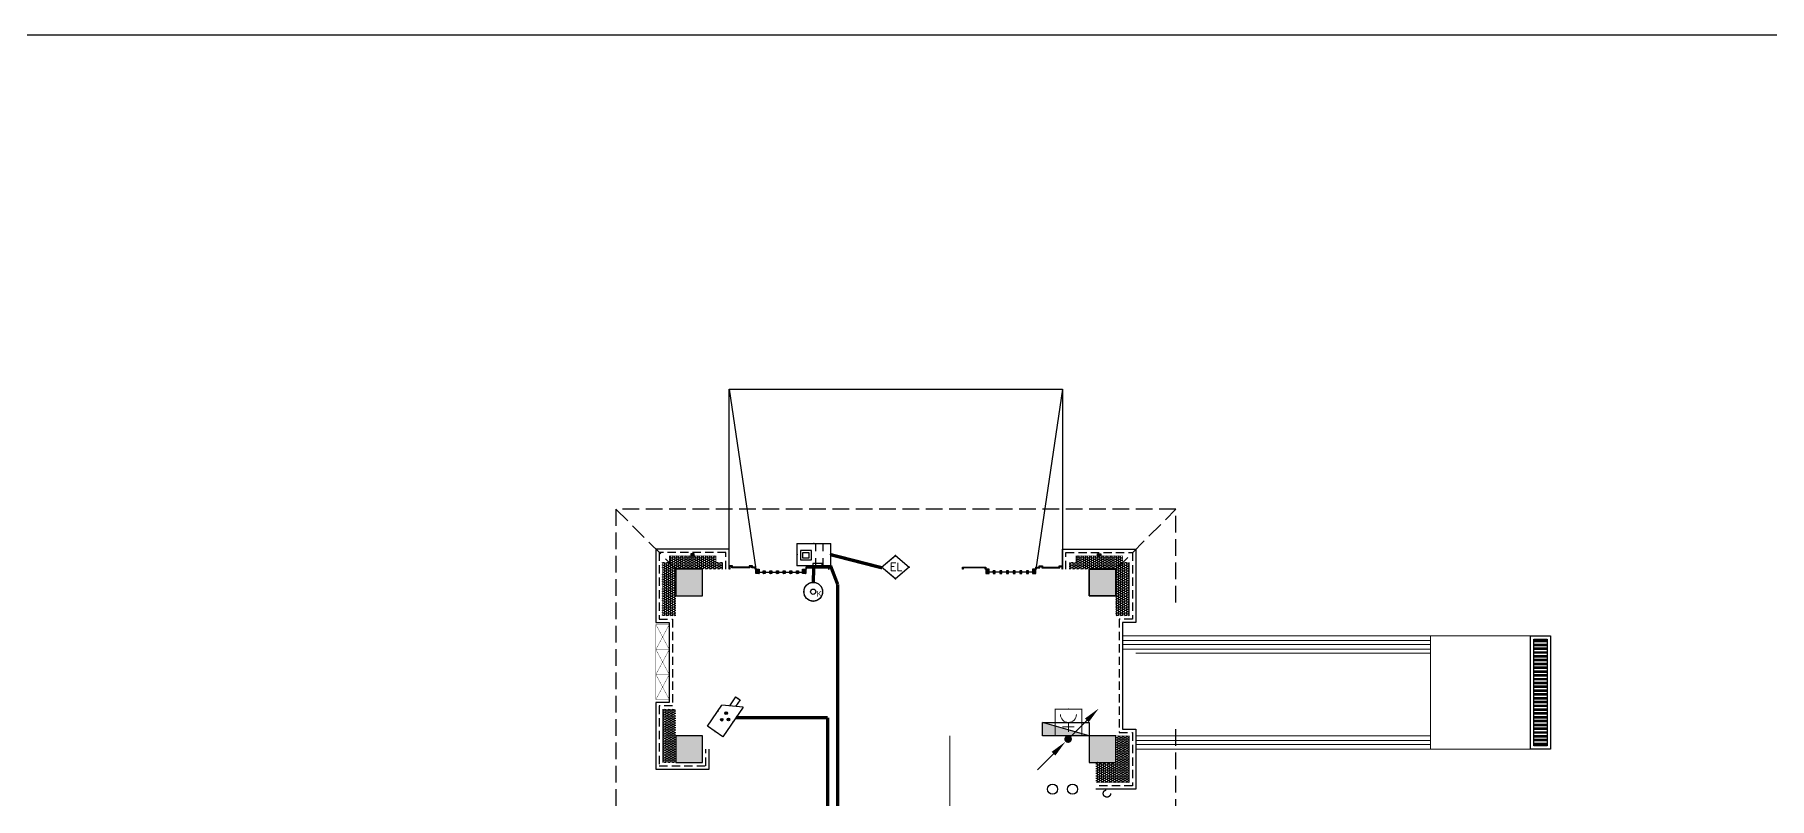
# Model space of a CAD drawing. Extents: x 2803505 to 5851001, y -1372902 to 24339.
# Drawn here: x 3643596 to 3669614, y -908609 to -897154 of the extents above; entities that cross this region are included whole.
import ezdxf
from ezdxf.enums import TextEntityAlignment as Align

# ---------------------------------------------------------------- set-up
doc = ezdxf.new("R2010")
doc.units = 0
doc.header["$LTSCALE"] = 1000
doc.header["$MEASUREMENT"] = 0
doc.linetypes.add('DASH', pattern=[0.35, 0.25, -0.1])
doc.linetypes.add('HIDDEN', pattern=[0.375, 0.25, -0.125])
doc.layers.get('0').update_dxf_attribs({"linetype": 'CONTINUOUS'})
for name, color, linetype in [('!!电气', 1, 'CONTINUOUS'), ('A-EQPM-MECH', 191, 'CONTINUOUS'), ('EQUIP-安防', 3, 'CONTINUOUS'), ('EQUIP_消火栓', 7, 'CONTINUOUS'), ('LWIRE', 4, 'CONTINUOUS'), ('VPIPE-消防', 1, 'TG_X'), ('VPIPE-给水', 3, 'TG_J'), ('VPIPE-雨水', 4, 'DASH'), ('WIRE-安防', 4, 'CONTINUOUS'), ('WIRE-消防', 4, 'CONTINUOUS'), ('修改标示', 212, 'CONTINUOUS'), ('卫生间', 6, 'CONTINUOUS'), ('电气', 6, 'CONTINUOUS'), ('看线', 185, 'CONTINUOUS'), ('立面', 73, 'CONTINUOUS'), ('立面-看线', 251, 'CONTINUOUS'), ('设备', 253, 'CONTINUOUS'), ('铝合金', 144, 'CONTINUOUS')]:
    doc.layers.add(name, color=color, linetype=linetype)
for name, color, linetype, lineweight in [('EQUIP-消防', 3, 'CONTINUOUS', 20), ('PUB_HATCH', 8, 'CONTINUOUS', 9), ('STAIR', 252, 'CONTINUOUS', 20), ('平面-栏杆', 56, 'CONTINUOUS', 15), ('平面-看线', 252, 'CONTINUOUS', 15)]:
    doc.layers.add(name, color=color, linetype=linetype, lineweight=lineweight)
doc.styles.add('_TEL_DIM', font='SIMPLEX', dxfattribs={"width": 0.8, "height": 3.5, "bigfont": 'HZTXT'})
doc.styles.add('SM1', font='realsz.shx', dxfattribs={"width": 0.75, "bigfont": 'realhz.shx'})
doc.styles.get("Standard").update_dxf_attribs({"font": 'gbenor.shx', "bigfont": 'gbcbig.shx'})
doc.styles.add('TG_LINETYPE', font='SIMPLEX', dxfattribs={"width": 0.8, "height": 3, "bigfont": 'HZTXT'})
doc.linetypes.add('TG_J', pattern='A,2,-0.22,["J",TG_LINETYPE,S=0.1,R=0,X=-0.18,Y=-0.15],0', length=2.22)
doc.linetypes.add('TG_X', pattern='A,4,-0.3,["X",TG_LINETYPE,S=0.1,R=0,X=-0.23,Y=-0.15],0', length=4.3)
pattern_1 = [(45, (-879550.0308, -779765.5013), (-2.24506403, 2.24506403), [])]
pattern_2 = [(45, (-879750.0308, -780835.0008), (-2.24506403, 2.24506403), [])]
pattern_3 = [(45, (-691492.517, -939480.5144), (-2.24506403, 2.24506403), [])]
pattern_4 = [(45, (-691392.517, -939480.5153), (-2.24506403, 2.24506403), [])]
pattern_5 = [(45, (-691292.517, -939480.5162), (-2.24506403, 2.24506403), [])]
pattern_6 = [(45, (-691192.517, -939480.517), (-2.24506403, 2.24506403), [])]
pattern_7 = [(45, (-691092.517, -939480.518), (-2.24506403, 2.24506403), [])]
pattern_8 = [(45, (-690992.517, -939480.519), (-2.24506403, 2.24506403), [])]
pattern_9 = [(45, (-691602.5177, -939480.5138), (-2.24506403, 2.24506403), [])]
pattern_10 = [(45, (-690902.5144, -939480.51), (-2.24506403, 2.24506403), [])]
pattern_11 = [(0, (-420517.216, -516416.725), (30.95625, 17.872595), [20.6375, -41.275]), (120, (-420517.216, -516416.725), (-30.9562463, 17.8726014), [20.6375, -41.275]), (60, (-420517.216, -516416.725), (3.7e-06, 35.7451964), [-41.275, 20.6375])]
pattern_12 = [(45, (-691542.282, -939480.3315), (-2.24506403, 2.24506403), [])]

# ---------------------------------------------------------------- blocks, each defined once
blk = doc.blocks.new('A$C1F074C3D')
at = {"layer": 'STAIR', "color": 252}
blk.add_line((-1190, 4160), (-1190, 1703), dxfattribs=at)
blk = doc.blocks.new('$TwtSys$00000434')
at = {"color": 252}
for p, q in [((-0.5, 0.5), (-0.5, -0.5)), ((-0.5, -0.5), (0.5, 0.5)), ((0.5, 0.5), (-0.5, 0.5)), ((0.5, -0.5), (0.5, 0.5)), ((-0.5, -0.5), (0.5, -0.5))]:
    blk.add_line(p, q, dxfattribs=at)
blk.add_solid([(0.5, -0.5), (0.5, 0.5), (-0.5, -0.5)], dxfattribs=at)
blk = doc.blocks.new('A$C028C60F5')
at = {"color": 252}
blk.add_lwpolyline([(400, 0), (0, 0), (0, -400), (400, -400)], close=True, dxfattribs=at)
at = {"layer": 'PUB_HATCH', "color": 252}
blk.add_solid([(0, -400), (400, -400), (0, 0), (400, 0)], dxfattribs=at)
blk = doc.blocks.new('A$C7D502F78')
at = {"layer": '修改标示', "ltscale": 2}
blk.add_lwpolyline([(-151, 197), (-11, 197), (-11, 142), (-151, 142)], close=True, dxfattribs=at)
blk = doc.blocks.new('A$C148B7D8E')
at = {"layer": '卫生间', "color": 252, "linetype": 'DASH'}
for p, q in [((7700, 15400), (8600, 14500)), ((15200, 14500), (16100, 15400)), ((7300, 10800), (8200, 9900)), ((7700, 10800), (8600, 9900)), ((15200, 9900), (16100, 10800)), ((17000, 9900), (17900, 10800)), ((900, 10000), (1800, 9100)), ((7300, 10000), (8200, 9100)), ((17900, 10000), (17000, 9100)), ((24300, 10000), (23400, 9100)), ((-900, 9000), (0, 8100)), ((900, 9000), (1800, 8100)), ((24300, 9000), (23400, 8100)), ((-900, -900), (0, 0)), ((1750, -900), (2650, 0)), ((22550, 0), (23450, -900)), ((2650, -1200), (1750, -2100)), ((22550, -1200), (23450, -2100))]:
    blk.add_line(p, q, dxfattribs=at)
for points in [[(16100, 14000), (16100, 15400), (7700, 15400), (7700, 10800), (7300, 10800), (7300, 10000), (900, 10000), (900, 9000), (-900, 9000), (-900, -900), (1750, -900), (1750, -2100), (23450, -2100), (23450, -900), (25100, -900)], [(25100, 9000), (24300, 9000), (24300, 10000), (17900, 10000), (17900, 10800), (16100, 10800), (16100, 12200)]]:
    blk.add_lwpolyline(points, dxfattribs=at)
blk = doc.blocks.new('A$C3EFA6995')
for p in [(9700, 100), (9700, -2400), (15900, -2400)]:
    blk.add_blockref('A$C028C60F5', p)
at = {"xscale": -1}
blk.add_blockref('A$C028C60F5', (16300, 100), dxfattribs=at)
blk = doc.blocks.new('A$C66B635E3')
h = blk.add_hatch()
h.set_pattern_fill('ANSI32', color=252, scale=12, angle=135)
h.set_pattern_definition([(180, (21319.747, 14600.246), (-4e-15, -57.15), []), (180, (21300.697, 14619.296), (-4e-15, -57.15), [])])
h.paths.add_polyline_path([(21370, 12950), (21570, 12950), (21570, 14550), (21370, 14550)])
at = {"layer": '立面'}
h = blk.add_hatch(dxfattribs=at)
h.set_pattern_fill('ANSI31', color=252, scale=2)
h.set_pattern_definition(pattern_1)
h.paths.add_polyline_path([(8725, 15800), (8775, 15800), (8775, 15830), (8725, 15830)])
h = blk.add_hatch(dxfattribs=at)
h.set_pattern_fill('ANSI31', color=252, scale=2)
h.set_pattern_definition(pattern_12)
h.paths.add_polyline_path([(9300, 15600), (9700, 15600), (9700, 15630), (9650, 15630), (9650, 15650), (9600, 15650), (9600, 15630), (9350, 15630), (9350, 15650), (9300, 15650)])
h.paths.add_polyline_path([(9310, 15600), (9690, 15600), (9690, 15620), (9640, 15620), (9640, 15640), (9610, 15640), (9610, 15620), (9340, 15620), (9340, 15640), (9310, 15640)])
h = blk.add_hatch(dxfattribs=at)
h.set_pattern_fill('ANSI31', color=252, scale=2)
h.set_pattern_definition(pattern_2)
edge = h.paths.add_edge_path()
edge.add_line((10450, 15600), (10460, 15600))
edge.add_line((10460, 15600), (10460, 15620))
edge.add_line((10460, 15620), (10790, 15620))
edge.add_line((10790, 15620), (10790, 15600))
edge.add_line((10790, 15600), (10800, 15600))
edge.add_line((10800, 15600), (10800, 15630))
edge.add_line((10800, 15630), (10450, 15630))
edge.add_line((10450, 15630), (10450, 15600))
h = blk.add_hatch(dxfattribs=at)
h.set_pattern_fill('ANSI31', color=252, scale=2)
h.set_pattern_definition(pattern_2)
edge = h.paths.add_edge_path()
edge.add_line((13150, 15600), (13140, 15600))
edge.add_line((13140, 15600), (13140, 15620))
edge.add_line((13140, 15620), (12810, 15620))
edge.add_line((12810, 15620), (12810, 15600))
edge.add_line((12810, 15600), (12800, 15600))
edge.add_line((12800, 15600), (12800, 15630))
edge.add_line((12800, 15630), (13150, 15630))
edge.add_line((13150, 15630), (13150, 15600))
h = blk.add_hatch(dxfattribs=at)
h.set_pattern_fill('ANSI31', color=252, scale=2)
h.set_pattern_definition(pattern_12)
h.paths.add_polyline_path([(14300, 15600), (13900, 15600), (13900, 15630), (13950, 15630), (13950, 15650), (14000, 15650), (14000, 15630), (14250, 15630), (14250, 15650), (14300, 15650)])
h.paths.add_polyline_path([(14290, 15600), (13910, 15600), (13910, 15620), (13960, 15620), (13960, 15640), (13990, 15640), (13990, 15620), (14260, 15620), (14260, 15640), (14290, 15640)])
h = blk.add_hatch(dxfattribs=at)
h.set_pattern_fill('ANSI31', color=252, scale=2)
h.set_pattern_definition(pattern_1)
h.paths.add_polyline_path([(14875, 15800), (14825, 15800), (14825, 15830), (14875, 15830)])
h = blk.add_hatch(dxfattribs=at)
h.set_pattern_fill('ANSI31', color=252, scale=2)
h.set_pattern_definition(pattern_9)
h.paths.add_polyline_path([(9700, 15600), (9750, 15600), (9750, 15533), (9700, 15533)])
h = blk.add_hatch(dxfattribs=at)
h.set_pattern_fill('ANSI31', color=252, scale=2)
h.set_pattern_definition(pattern_3)
h.paths.add_polyline_path([(9810, 15573), (9840, 15573), (9840, 15533), (9810, 15533)])
h = blk.add_hatch(dxfattribs=at)
h.set_pattern_fill('ANSI31', color=252, scale=2)
h.set_pattern_definition(pattern_4)
h.paths.add_polyline_path([(9910, 15573), (9940, 15573), (9940, 15533), (9910, 15533)])
h = blk.add_hatch(dxfattribs=at)
h.set_pattern_fill('ANSI31', color=252, scale=2)
h.set_pattern_definition(pattern_5)
h.paths.add_polyline_path([(10010, 15573), (10040, 15573), (10040, 15533), (10010, 15533)])
h = blk.add_hatch(dxfattribs=at)
h.set_pattern_fill('ANSI31', color=252, scale=2)
h.set_pattern_definition(pattern_6)
h.paths.add_polyline_path([(10110, 15573), (10140, 15573), (10140, 15533), (10110, 15533)])
h = blk.add_hatch(dxfattribs=at)
h.set_pattern_fill('ANSI31', color=252, scale=2)
h.set_pattern_definition(pattern_7)
h.paths.add_polyline_path([(10210, 15573), (10240, 15573), (10240, 15533), (10210, 15533)])
h = blk.add_hatch(dxfattribs=at)
h.set_pattern_fill('ANSI31', color=252, scale=2)
h.set_pattern_definition(pattern_8)
h.paths.add_polyline_path([(10310, 15573), (10340, 15573), (10340, 15533), (10310, 15533)])
h = blk.add_hatch(dxfattribs=at)
h.set_pattern_fill('ANSI31', color=252, scale=2)
h.set_pattern_definition(pattern_10)
h.paths.add_polyline_path([(10400, 15600), (10450, 15600), (10450, 15533), (10400, 15533)])
h = blk.add_hatch(dxfattribs=at)
h.set_pattern_fill('ANSI31', color=252, scale=2)
h.set_pattern_definition(pattern_10)
h.paths.add_polyline_path([(13200, 15600), (13150, 15600), (13150, 15533), (13200, 15533)])
h = blk.add_hatch(dxfattribs=at)
h.set_pattern_fill('ANSI31', color=252, scale=2)
h.set_pattern_definition(pattern_8)
h.paths.add_polyline_path([(13290, 15573), (13260, 15573), (13260, 15533), (13290, 15533)])
h = blk.add_hatch(dxfattribs=at)
h.set_pattern_fill('ANSI31', color=252, scale=2)
h.set_pattern_definition(pattern_7)
h.paths.add_polyline_path([(13390, 15573), (13360, 15573), (13360, 15533), (13390, 15533)])
h = blk.add_hatch(dxfattribs=at)
h.set_pattern_fill('ANSI31', color=252, scale=2)
h.set_pattern_definition(pattern_6)
h.paths.add_polyline_path([(13490, 15573), (13460, 15573), (13460, 15533), (13490, 15533)])
h = blk.add_hatch(dxfattribs=at)
h.set_pattern_fill('ANSI31', color=252, scale=2)
h.set_pattern_definition(pattern_5)
h.paths.add_polyline_path([(13590, 15573), (13560, 15573), (13560, 15533), (13590, 15533)])
h = blk.add_hatch(dxfattribs=at)
h.set_pattern_fill('ANSI31', color=252, scale=2)
h.set_pattern_definition(pattern_4)
h.paths.add_polyline_path([(13690, 15573), (13660, 15573), (13660, 15533), (13690, 15533)])
h = blk.add_hatch(dxfattribs=at)
h.set_pattern_fill('ANSI31', color=252, scale=2)
h.set_pattern_definition(pattern_3)
h.paths.add_polyline_path([(13790, 15573), (13760, 15573), (13760, 15533), (13790, 15533)])
h = blk.add_hatch(dxfattribs=at)
h.set_pattern_fill('ANSI31', color=252, scale=2)
h.set_pattern_definition(pattern_9)
h.paths.add_polyline_path([(13900, 15600), (13850, 15600), (13850, 15533), (13900, 15533)])
at = {"layer": '立面-看线'}
h = blk.add_hatch(dxfattribs=at)
h.set_pattern_fill('HONEY', color=252, scale=13)
h.set_pattern_definition(pattern_11)
h.paths.add_polyline_path([(9100, 15700), (9100, 15800), (8400, 15800), (8400, 15700), (8300, 15700), (8300, 14900), (8500, 14900), (8500, 15600), (9199, 15600), (9199, 15700)])
h = blk.add_hatch(dxfattribs=at)
h.set_pattern_fill('HONEY', color=252, scale=13)
h.set_pattern_definition(pattern_11)
h.paths.add_polyline_path([(14500, 15700), (14500, 15800), (15200, 15800), (15200, 15700), (15300, 15700), (15300, 14900), (15100, 14900), (15100, 15600), (14401, 15600), (14401, 15700)])
h = blk.add_hatch(dxfattribs=at)
h.set_pattern_fill('HONEY', color=252, scale=13)
h.set_pattern_definition([(0, (-420616.579, -519516.725), (30.95625, 17.872595), [20.6375, -41.275]), (120, (-420616.579, -519516.725), (-30.9562463, 17.8726014), [20.6375, -41.275]), (60, (-420616.579, -519516.725), (3.7e-06, 35.7451964), [-41.275, 20.6375])])
h.paths.add_polyline_path([(8500, 12900), (8500, 12900), (8500, 13500), (8301, 13500), (8301, 12700), (8500, 12700)])
h = blk.add_hatch(dxfattribs=at)
h.set_pattern_fill('HONEY', color=252, scale=13)
h.set_pattern_definition([(0, (-420616.579, -519916.725), (30.95625, 17.872595), [20.6375, -41.275]), (120, (-420616.579, -519916.725), (-30.9562463, 17.8726014), [20.6375, -41.275]), (60, (-420616.579, -519916.725), (3.7e-06, 35.7451964), [-41.275, 20.6375])])
h.paths.add_polyline_path([(14800, 12700), (15100, 12700), (15100, 13100), (15299, 13100), (15299, 12400), (14800, 12400)])
at = {"color": 252, "const_width": 8}
for points in [[(8500, 14900), (8300, 14900), (8300, 15700), (8400, 15700), (8400, 15800), (8690, 15800), (8690, 15800), (8810, 15800), (8810, 15800), (9100, 15800), (9100, 15700), (9200, 15700), (9200, 15600)], [(15100, 14900), (15300, 14900), (15300, 15700), (15200, 15700), (15200, 15800), (14910, 15800), (14910, 15800), (14790, 15800), (14790, 15800), (14500, 15800), (14500, 15700), (14400, 15700), (14400, 15600)], [(8500, 13500), (8300, 13500), (8300, 12700), (8900, 12700), (8900, 12900)], [(15100, 13100), (15300, 13100), (15300, 12400), (14800, 12400)]]:
    blk.add_lwpolyline(points, dxfattribs=at)
at = {"color": 252}
for points in [[(21320, 14600), (21620, 14600), (21620, 12900), (21320, 12900)], [(21370, 14550), (21570, 14550), (21570, 12950), (21370, 12950)]]:
    blk.add_lwpolyline(points, close=True, dxfattribs=at)
at = {"layer": 'A-EQPM-MECH', "color": 252}
for points in [[(9300, 15600), (9300, 18300), (14300, 18300), (14300, 15600)], [(9300, 18300), (9700, 15600)], [(14300, 18300), (13900, 15600)]]:
    blk.add_lwpolyline(points, dxfattribs=at)
at = {"layer": 'STAIR', "color": 252}
blk.add_line((15400, 14340), (19820, 14340), dxfattribs=at)
blk.add_lwpolyline([(19820, 14600), (21320, 14600), (21320, 12900), (19820, 12900)], close=True, dxfattribs=at)
at = {"layer": 'VPIPE-消防', "color": 252, "linetype": 'Continuous'}
blk.add_circle((14150, 12300), 75, dxfattribs=at)
at = {"layer": 'VPIPE-给水', "color": 252, "linetype": 'Continuous'}
blk.add_circle((14450, 12300), 75, dxfattribs=at)
at = {"layer": 'VPIPE-雨水', "color": 252}
blk.add_circle((14965, 12235), 55, dxfattribs=at)
at = {"layer": '平面-栏杆', "color": 252}
for p, q in [((19820, 14530), (15200, 14530)), ((19820, 14470), (15200, 14470)), ((19820, 13030), (15400, 13030)), ((19820, 12970), (15400, 12970))]:
    blk.add_line(p, q, dxfattribs=at)
at = {"layer": '平面-看线', "color": 252}
for p, q in [((19820, 14600), (15200, 14600)), ((19820, 14400), (19820, 14600)), ((19820, 14400), (15200, 14400)), ((19820, 13100), (15400, 13100)), ((19820, 12900), (19820, 13100)), ((19820, 12900), (15400, 12900))]:
    blk.add_line(p, q, dxfattribs=at)
at = {"layer": '看线', "color": 252}
for points in [[(9300, 15600), (9300, 15900), (8200, 15900), (8200, 14800), (8400, 14800), (8400, 13600), (8200, 13600), (8200, 12600), (9000, 12600), (9000, 12900)], [(14300, 15600), (14300, 15900), (15400, 15900), (15400, 14800), (15200, 14800), (15200, 13200), (15400, 13200), (15400, 12300), (14800, 12300)]]:
    blk.add_lwpolyline(points, dxfattribs=at)
at = {"layer": '看线', "color": 252, "linetype": 'HIDDEN', "ltscale": 0.5}
for points in [[(9250, 15600), (9250, 15850), (8250, 15850), (8250, 14850), (8450, 14850), (8450, 13550), (8250, 13550), (8250, 12650), (8950, 12650), (8950, 12900)], [(14350, 15600), (14350, 15850), (15350, 15850), (15350, 14850), (15150, 14850), (15150, 13150), (15350, 13150), (15350, 12350), (14800, 12350)]]:
    blk.add_lwpolyline(points, dxfattribs=at)
at = {"layer": '立面', "color": 252}
for p, q in [((9910, 15573), (9940, 15573)), ((9910, 15533), (9910, 15573)), ((9940, 15533), (9910, 15533)), ((9940, 15573), (9940, 15533)), ((13690, 15573), (13660, 15573)), ((13660, 15573), (13660, 15533)), ((13660, 15533), (13690, 15533)), ((13690, 15533), (13690, 15573))]:
    blk.add_line(p, q, dxfattribs=at)
for points in [[(8725, 15800), (8775, 15800), (8775, 15830), (8725, 15830)], [(14875, 15800), (14825, 15800), (14825, 15830), (14875, 15830)], [(9700, 15600), (9750, 15600), (9750, 15533), (9700, 15533)], [(10010, 15573), (10040, 15573), (10040, 15533), (10010, 15533)], [(10110, 15573), (10140, 15573), (10140, 15533), (10110, 15533)], [(10210, 15573), (10240, 15573), (10240, 15533), (10210, 15533)], [(10310, 15573), (10340, 15573), (10340, 15533), (10310, 15533)], [(10400, 15600), (10450, 15600), (10450, 15533), (10400, 15533)], [(13200, 15600), (13150, 15600), (13150, 15533), (13200, 15533)], [(13290, 15573), (13260, 15573), (13260, 15533), (13290, 15533)], [(13390, 15573), (13360, 15573), (13360, 15533), (13390, 15533)], [(13490, 15573), (13460, 15573), (13460, 15533), (13490, 15533)], [(13590, 15573), (13560, 15573), (13560, 15533), (13590, 15533)], [(13900, 15600), (13850, 15600), (13850, 15533), (13900, 15533)]]:
    blk.add_lwpolyline(points, close=True, dxfattribs=at)
for points in [[(10450, 15600), (10460, 15600), (10460, 15620), (10790, 15620), (10790, 15600), (10800, 15600), (10800, 15630), (10450, 15630), (10450, 15600)], [(13150, 15600), (13140, 15600), (13140, 15620), (12810, 15620), (12810, 15600), (12800, 15600), (12800, 15630), (13150, 15630), (13150, 15600)]]:
    blk.add_lwpolyline(points, dxfattribs=at)
at = {"layer": '设备', "color": 252, "const_width": 5}
for points in [[(8400, 14395), (8400, 14770), (8200, 14770), (8200, 14395)], [(8400, 14020), (8400, 14395), (8200, 14395), (8200, 14020)], [(8400, 13645), (8400, 14020), (8200, 14020), (8200, 13645)]]:
    blk.add_lwpolyline(points, close=True, dxfattribs=at)
for points in [[(8400, 14770), (8200, 14395)], [(8200, 14770), (8400, 14395)], [(8400, 14395), (8200, 14020)], [(8200, 14395), (8400, 14020)], [(8400, 14020), (8200, 13645)], [(8200, 14020), (8400, 13645)]]:
    blk.add_lwpolyline(points, dxfattribs=at)
at = {"layer": '铝合金', "color": 252}
for p, q in [((9750, 15553), (9810, 15553)), ((9840, 15553), (9910, 15553)), ((9940, 15553), (10010, 15553)), ((10040, 15553), (10110, 15553)), ((10140, 15553), (10210, 15553)), ((10240, 15553), (10310, 15553)), ((10340, 15553), (10400, 15553)), ((13260, 15553), (13200, 15553)), ((13360, 15553), (13290, 15553)), ((13460, 15553), (13390, 15553)), ((13560, 15553), (13490, 15553)), ((13660, 15553), (13590, 15553)), ((13760, 15553), (13690, 15553)), ((13850, 15553), (13790, 15553))]:
    blk.add_line(p, q, dxfattribs=at)
for points in [[(8725, 15800), (8775, 15800), (8775, 15830), (8725, 15830)], [(14875, 15800), (14825, 15800), (14825, 15830), (14875, 15830)], [(9700, 15600), (9750, 15600), (9750, 15533), (9700, 15533)], [(9810, 15573), (9840, 15573), (9840, 15533), (9810, 15533)], [(9910, 15573), (9940, 15573), (9940, 15533), (9910, 15533)], [(10010, 15573), (10040, 15573), (10040, 15533), (10010, 15533)], [(10110, 15573), (10140, 15573), (10140, 15533), (10110, 15533)], [(10210, 15573), (10240, 15573), (10240, 15533), (10210, 15533)], [(10310, 15573), (10340, 15573), (10340, 15533), (10310, 15533)], [(10400, 15600), (10450, 15600), (10450, 15533), (10400, 15533)], [(13200, 15600), (13150, 15600), (13150, 15533), (13200, 15533)], [(13290, 15573), (13260, 15573), (13260, 15533), (13290, 15533)], [(13390, 15573), (13360, 15573), (13360, 15533), (13390, 15533)], [(13490, 15573), (13460, 15573), (13460, 15533), (13490, 15533)], [(13590, 15573), (13560, 15573), (13560, 15533), (13590, 15533)], [(13690, 15573), (13660, 15573), (13660, 15533), (13690, 15533)], [(13790, 15573), (13760, 15573), (13760, 15533), (13790, 15533)], [(13900, 15600), (13850, 15600), (13850, 15533), (13900, 15533)]]:
    blk.add_lwpolyline(points, close=True, dxfattribs=at)
for points in [[(9700, 15600), (9700, 15630), (9650, 15630), (9650, 15650), (9600, 15650), (9600, 15630), (9350, 15630), (9350, 15650), (9300, 15650), (9300, 15600)], [(9690, 15600), (9690, 15620), (9640, 15620), (9640, 15640), (9610, 15640), (9610, 15620), (9340, 15620), (9340, 15640), (9310, 15640), (9310, 15600)], [(10450, 15600), (10460, 15600), (10460, 15620), (10790, 15620), (10790, 15600), (10800, 15600), (10800, 15630), (10450, 15630), (10450, 15600)], [(13150, 15600), (13140, 15600), (13140, 15620), (12810, 15620), (12810, 15600), (12800, 15600), (12800, 15630), (13150, 15630), (13150, 15600)], [(13900, 15600), (13900, 15630), (13950, 15630), (13950, 15650), (14000, 15650), (14000, 15630), (14250, 15630), (14250, 15650), (14300, 15650), (14300, 15600)], [(13910, 15600), (13910, 15620), (13960, 15620), (13960, 15640), (13990, 15640), (13990, 15620), (14260, 15620), (14260, 15640), (14290, 15640), (14290, 15600)]]:
    blk.add_lwpolyline(points, dxfattribs=at)
at = {"color": 252}
for name, p in [('A$C148B7D8E', (-100, 1100)), ('A$C3EFA6995', (-1200, 15500)), ('A$C028C60F5', (14700, 15600)), ('A$C1F074C3D', (13800, 8940))]:
    blk.add_blockref(name, p, dxfattribs=at)
at = {"layer": 'EQUIP_消火栓', "color": 252, "xscale": -700, "yscale": 200, "zscale": 700}
blk.add_blockref('$TwtSys$00000434', (14350, 13200), dxfattribs=at)
at = {"layer": '修改标示', "color": 252, "ltscale": 2, "xscale": -1}
blk.add_blockref('A$C7D502F78', (10544, 15488), dxfattribs=at)
blk = doc.blocks.new('$equip$00002474')
for p, q in [((-0.52, 0), (0, 0.44)), ((0, -0.44), (-0.52, 0)), ((0, 0.44), (0.52, 0)), ((0.52, 0), (0, -0.44))]:
    blk.add_line(p, q)
at = {"const_width": 0.04}
blk.add_lwpolyline([(0, 0.44), (-0.52, 0), (0, -0.44), (0.52, 0), (0, 0.44), (-0.52, 0)], dxfattribs=at)
for p in [(-0.52, 0), (0, 0.44), (0.52, 0), (0, -0.44)]:
    blk.add_point(p)
at = {"color": 7, "style": '_TEL_DIM'}
blk.add_attdef('$TEXT$', text='', height=0.3, dxfattribs=at).set_placement((0.028, 0.012), align=Align.MIDDLE_CENTER)
at = {"color": 7, "style": '_TEL_DIM', "flags": 1}
blk.add_attdef('A', text='', height=0.00002, dxfattribs=at).set_placement((0, 0), align=Align.MIDDLE_CENTER)
blk = doc.blocks.new('$equip$00002625')
at = {"linetype": 'Continuous'}
for p, q in [((-0.625, -0.415), (-0.625, 0.415)), ((-0.625, 0.415), (0.625, 0.415)), ((0.071, 0.129), (0.071, 0.415)), ((0.35, 0.129), (0.35, 0.415)), ((0.625, 0.415), (0.625, -0.415)), ((0.625, -0.415), (-0.625, -0.415)), ((0.071, -0.415), (0.071, -0.129)), ((0.35, -0.415), (0.35, -0.129))]:
    blk.add_line(p, q, dxfattribs=at)
for p, q in [((-0.092, 0.153), (-0.504, 0.153)), ((-0.504, 0.153), (-0.504, -0.199)), ((-0.172, 0.073), (-0.424, 0.073)), ((-0.424, 0.073), (-0.424, -0.119)), ((-0.172, -0.119), (-0.172, 0.073)), ((-0.092, -0.199), (-0.092, 0.153)), ((-0.504, -0.199), (-0.092, -0.199)), ((-0.424, -0.119), (-0.172, -0.119))]:
    blk.add_line(p, q)
at = {"const_width": 0.04}
blk.add_lwpolyline([(-0.625, 0.415), (0.625, 0.415), (0.625, -0.415), (-0.625, -0.415), (-0.625, 0.415), (0.625, 0.415)], dxfattribs=at)
for p in [(-0.625, 0), (0, 0.415), (0.625, 0), (0, -0.415)]:
    blk.add_point(p)
at = {"color": 7, "style": '_TEL_DIM', "flags": 1}
blk.add_attdef('A', text='', height=0.000025, dxfattribs=at).set_placement((0, 0), align=Align.MIDDLE_CENTER)
blk = doc.blocks.new('$equip$00002656')
for p, q in [((-0.5, 1), (-0.5, 0)), ((0.5, 1), (-0.5, 1)), ((0.5, 0), (0.5, 1)), ((-0.5, 0), (0.5, 0)), ((-0.219, 0.331), (0.222, 0.331)), ((0, 0.5), (0, 0.15))]:
    blk.add_line(p, q)
at = {"const_width": 0.04}
blk.add_lwpolyline([(-0.5, 1), (0.5, 1), (0.5, 0), (-0.5, 0), (-0.5, 1), (0.5, 1)], dxfattribs=at)
blk.add_arc((0, 0.8), 0.3, 180, 0)
for p in [(0, 1), (-0.5, 0.5), (0, 0), (0.5, 0.5)]:
    blk.add_point(p)
at = {"color": 7, "flags": 1}
for tag, height, p in [('A', 0.00002, (0, 0)), ('B', 0.4, (0.762, 0.292))]:
    blk.add_attdef(tag, text='', height=height, dxfattribs=at).set_placement(p, align=Align.MIDDLE_CENTER)
blk = doc.blocks.new('$equip$00001465')
for p, q in [((-0.75, 0.1), (-0.457, 0.1)), ((-0.75, -0.1), (-0.75, 0.1)), ((-0.6, 0.35), (-0.2, -0.35)), ((-0.6, 0.35), (0.75, 0.35)), ((0.75, 0.35), (0.75, -0.35)), ((-0.75, -0.1), (-0.343, -0.1)), ((0.75, -0.35), (-0.2, -0.35))]:
    blk.add_line(p, q)
for centre in [(-0.05, -0.05), (0.1, 0.15), (0.25, -0.05)]:
    blk.add_circle(centre, 0.05)
for p in [(-0.75, 0), (0.075, 0.35), (0.75, 0), (0.075, -0.35)]:
    blk.add_point(p)
for points in [[(-0.05, 0), (-0.05, 0), (-0.075, -0.007), (-0.025, -0.007)], [(0.057, 0.175), (0.143, 0.175), (0.05, 0.15), (0.15, 0.15)], [(0.057, 0.125), (0.143, 0.125), (0.05, 0.15), (0.15, 0.15)], [(0.075, 0.193), (0.125, 0.193), (0.057, 0.175), (0.143, 0.175)], [(0.075, 0.107), (0.125, 0.107), (0.057, 0.125), (0.143, 0.125)], [(0.1, 0.2), (0.1, 0.2), (0.075, 0.193), (0.125, 0.193)], [(0.1, 0.1), (0.1, 0.1), (0.075, 0.107), (0.125, 0.107)], [(0.25, 0), (0.25, 0), (0.225, -0.007), (0.275, -0.007)], [(-0.093, -0.025), (-0.007, -0.025), (-0.1, -0.05), (0, -0.05)], [(-0.093, -0.075), (-0.007, -0.075), (-0.1, -0.05), (0, -0.05)], [(-0.075, -0.007), (-0.025, -0.007), (-0.093, -0.025), (-0.007, -0.025)], [(-0.075, -0.093), (-0.025, -0.093), (-0.093, -0.075), (-0.007, -0.075)], [(-0.05, -0.1), (-0.05, -0.1), (-0.075, -0.093), (-0.025, -0.093)], [(0.207, -0.025), (0.293, -0.025), (0.2, -0.05), (0.3, -0.05)], [(0.207, -0.075), (0.293, -0.075), (0.2, -0.05), (0.3, -0.05)], [(0.225, -0.007), (0.275, -0.007), (0.207, -0.025), (0.293, -0.025)], [(0.225, -0.093), (0.275, -0.093), (0.207, -0.075), (0.293, -0.075)], [(0.25, -0.1), (0.25, -0.1), (0.225, -0.093), (0.275, -0.093)]]:
    blk.add_solid(points)
at = {"flags": 9}
blk.add_attdef('A', (-0.016, -0.016), '', height=0.00002, dxfattribs=at)
blk = doc.blocks.new('$TelecSys$00000081')
for p, q in [((0.104, 0.104), (0.104, 0.104)), ((-1.15, -1.15), (-0.55, -0.55)), ((-0.104, -0.104), (-0.104, -0.104))]:
    blk.add_line(p, q)
at = {"const_width": 0.142}
blk.add_lwpolyline([(0.071, 0, 1), (-0.071, 0, 1)], format="xyb", close=True, dxfattribs=at)
blk.add_solid([(-0.62, -0.48), (-0.48, -0.62), (-0.1, -0.1)])
at = {"width": 0.8, "flags": 9}
blk.add_attdef('A', (0, 0), '', height=0.00002, rotation=180, dxfattribs=at)
blk = doc.blocks.new('$TelecSys$00000079')
for p, q in [((0.7, 0.7), (0, 0)), ((0.104, 0.104), (0.104, 0.104)), ((-0.104, -0.104), (-0.104, -0.104))]:
    blk.add_line(p, q)
at = {"const_width": 0.142}
blk.add_lwpolyline([(-0.071, 0, 1), (0.071, 0, 1)], format="xyb", close=True, dxfattribs=at)
blk.add_solid([(0.63, 0.77), (0.77, 0.63), (1.15, 1.15)])
at = {"width": 0.8, "flags": 9}
blk.add_attdef('A', (0, 0), '', height=0.00002, dxfattribs=at)
blk = doc.blocks.new('$equip$00002479')
at = {"const_width": 0.04}
blk.add_lwpolyline([(-0.3, 0, 1), (0.3, 0, 1), (-0.3, 0, 0.942883)], format="xyb", dxfattribs=at)
for radius in [0.3, 0.0841]:
    blk.add_circle((0, 0), radius)
for p in [(-0.3, 0), (0, 0.3), (0.3, 0), (0, -0.3)]:
    blk.add_point(p)
at = {"color": 7, "style": '_TEL_DIM', "flags": 1}
blk.add_attdef('A', text='', height=0.00002, dxfattribs=at).set_placement((0, 0), align=Align.MIDDLE_CENTER)
blk = doc.blocks.new('A$C18BE6784')
at = {"layer": 'EQUIP-安防', "linetype": 'ByBlock', "xscale": 400, "yscale": 400, "zscale": 400}
blk.add_blockref('$equip$00002479', (-47, 62), dxfattribs=at)
at = {"layer": 'EQUIP-安防', "color": 7, "linetype": 'ByBlock', "style": 'SM1', "width": 0.75}
blk.add_text('K', height=71.8, dxfattribs=at).set_placement((0, 0))

msp = doc.modelspace()

# ---------------------------------------------------------------- linework, layer by layer
at = {"layer": '!!电气', "color": 252}
msp.add_line((3632911.1, -897153.6), (3706516.1, -897153.6), dxfattribs=at)
at = {"layer": 'WIRE-安防', "color": 6, "linetype": 'Continuous', "const_width": 50}
msp.add_lwpolyline([(3655273.8, -905370.1), (3655282.4, -905119.6)], dxfattribs=at)
at = {"layer": 'WIRE-安防', "color": 6, "const_width": 50}
for points in [[(3655532.4, -904953.6), (3656309.6, -905152.7)], [(3655638.6, -905397.3), (3655532.4, -905119.6)], [(3655638.6, -909622), (3655638.6, -905397.3)]]:
    msp.add_lwpolyline(points, dxfattribs=at)
at = {"layer": 'WIRE-消防', "color": 4, "const_width": 50}
for points in [[(3654114.7, -907399.9), (3655488.3, -907399.9)], [(3655488.3, -907399.9), (3655488.3, -909447.9)]]:
    msp.add_lwpolyline(points, dxfattribs=at)

# ---------------------------------------------------------------- block references
at = {"layer": '!!电气'}
msp.add_blockref('A$C66B635E3', (3644713.6, -920772), dxfattribs=at)
at = {"layer": 'EQUIP-安防', "color": 6, "xscale": 400, "yscale": 400, "zscale": 400}
msp.add_blockref('$equip$00002625', (3655282.4, -904953.6), dxfattribs=at)
at = {"layer": 'EQUIP-安防', "xscale": 400, "yscale": 400, "zscale": 400}
msp.add_blockref('$equip$00002474', (3656504.9, -905141.9), dxfattribs=at).add_auto_attribs({'$TEXT$': 'EL'})
at = {"layer": 'EQUIP-安防', "color": 4, "xscale": 399.9999999999999, "yscale": 399.9999999999999, "zscale": 399.9999999999999, "rotation": 235.5629039216064}
msp.add_blockref('$equip$00001465', (3653973.2, -907358.7), dxfattribs=at)
at = {"layer": 'EQUIP-消防', "color": 6, "xscale": 400, "yscale": 400, "zscale": 400}
msp.add_blockref('$equip$00002656', (3659100.4, -907672), dxfattribs=at)
at = {"layer": 'LWIRE', "xscale": 400, "yscale": 400, "zscale": 400}
msp.add_blockref('$TelecSys$00000079', (3659096.4, -907721), dxfattribs=at)
at = {"layer": 'LWIRE', "color": 4, "xscale": 400, "yscale": 400, "zscale": 400}
msp.add_blockref('$TelecSys$00000081', (3659096.4, -907721), dxfattribs=at)
at = {"layer": '电气', "linetype": 'ByBlock', "xscale": 1.169999999925494, "yscale": 1.169999999925494, "zscale": 1.169999999925494}
msp.add_blockref('A$C18BE6784', (3655328.6, -905583.1), dxfattribs=at)

doc.saveas('drawing.dxf')
